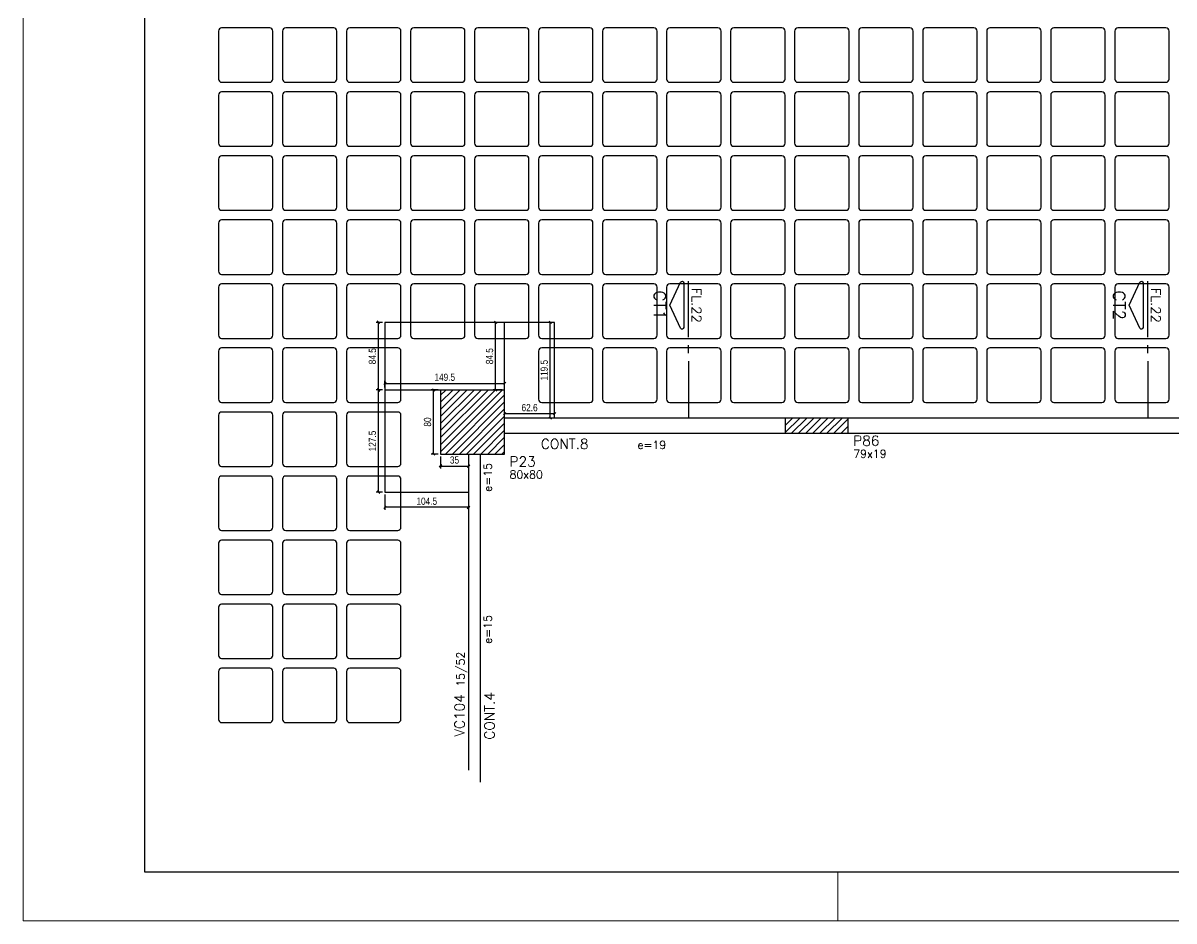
# Model space of a CAD drawing. Header units: millimetres. Extents: x -9777 to 15193, y 190 to 5169.
# Drawn here: x 2333 to 3772, y 216 to 1338 of the extents above; entities that cross this region are included whole.
import ezdxf
from ezdxf.enums import TextEntityAlignment as Align

# ---------------------------------------------------------------- set-up
doc = ezdxf.new("R2010")
doc.units = ezdxf.units.MM
for name, color, linetype in [('251', 5, 'Continuous'), ('COTA', 241, 'Continuous'), ('F-CORTE-INDICAÇÃO', 4, 'Continuous'), ('F-CUBETA', 1, 'Continuous'), ('F-PARC-DIM', 2, 'Continuous'), ('F-PARC-NOME', 4, 'Continuous'), ('F-PILARES-DIM', 172, 'Continuous'), ('F-PILARES-HACH', 174, 'Continuous'), ('F-PILARES-NOME', 170, 'Continuous'), ('F-PILARES-S', 170, 'Continuous'), ('F-VIGAS', 3, 'Continuous'), ('F-VIGAS-DIM', 2, 'Continuous'), ('F-VIGAS-NOME', 4, 'Continuous'), ('Painéis', 200, 'Continuous')]:
    doc.layers.add(name, color=color, linetype=linetype)
doc.layers.add('FOLHA', color=255, linetype='Continuous', lineweight=5)
doc.styles.add('COTA TECNICA-50', font='techl___.ttf', dxfattribs={"height": 9})
doc.styles.add('MCP', font='romans.shx')
doc.styles.add('ROMANS', font='romans.shx')
doc.dimstyles.new('COTA PAINEL-50', dxfattribs={"dimtxt": 9, "dimasz": 3, "dimexe": 3, "dimexo": 3, "dimgap": 3, "dimtad": 1, "dimdec": 1, "dimzin": 12, "dimdsep": 46, "dimtxsty": 'COTA TECNICA-50', "dimblk1": 'OBLIQUE', "dimblk2": 'OBLIQUE', "dimsah": 1, "dimcen": 0.9, "dimclrd": 4, "dimclre": 4, "dimclrt": 240, "dimadec": 1, "dimazin": 3, "dimtfac": 1, "dimtdec": 1, "dimtmove": 0, "dimatfit": 3, "dimfxl": 1, "dimtolj": 1, "dimtzin": 12, "dimarcsym": 0})
pattern_1 = [(45, (4154.6213, 1323.973), (-4.419417, 4.419417), [])]

# ---------------------------------------------------------------- blocks, each defined once
blk = doc.blocks.new('_VAONER063650636500869008690')
at = {"layer": '251', "color": 1}
for p, q in [((-34, 30), (-34, -30)), ((30, 34), (-30, 34)), ((34, -30), (34, 30)), ((-30, -34), (30, -34))]:
    blk.add_line(p, q, dxfattribs=at)
for centre, start, end in [((-30, 30), 90, 180), ((30, 30), 0, 90), ((-30, -30), 180, 270), ((30, -30), 270, 0)]:
    blk.add_arc(centre, 4, start, end, dxfattribs=at)
blk = doc.blocks.new('*U1089')
at = {"layer": 'F-CORTE-INDICAÇÃO'}
for p, q in [((-100, 0), (-170, 0)), ((-80, 0), (-90, 0)), ((-70, 0), (0, 0))]:
    blk.add_line(p, q, dxfattribs=at)
blk.add_lwpolyline([(-112, 6, 0.802585), (-111.2, 9.8), (-140, 23.3), (-168.8, 9.8, 0.802585), (-168, 6)], format="xyb", close=True, dxfattribs=at)
at = {"layer": 'F-CORTE-INDICAÇÃO', "style": 'ROMANS'}
blk.add_attdef('CORTE', text='', height=15, dxfattribs=at).set_placement((-140, 35.8), align=Align.MIDDLE_CENTER)
at = {"layer": 'F-CORTE-INDICAÇÃO', "color": 2, "style": 'ROMANS'}
blk.add_attdef('FOLHA', text='', height=12, dxfattribs=at).set_placement((-140, -10), align=Align.MIDDLE_CENTER)
blk = doc.blocks.new('_Oblique')
at = {"color": 0, "linetype": 'ByBlock', "lineweight": -2}
blk.add_line((-0.5, -0.5), (0.5, 0.5), dxfattribs=at)
blk = doc.blocks.new('*D1263')
at = {"layer": 'COTA', "color": 4, "lineweight": -2, "transparency": 16777216}
for p, q in [((2785.6, 882.5), (2785.6, 890.8)), ((2785.6, 887.8), (2935.1, 887.8)), ((2935.1, 882.5), (2935.1, 890.8))]:
    blk.add_line(p, q, dxfattribs=at)
at = {"layer": 'Defpoints', "color": 0, "transparency": 16777216}
for p in [(2785.6, 879.5), (2935.1, 887.8), (2935.1, 879.5)]:
    blk.add_point(p, dxfattribs=at)
at = {"layer": 'COTA', "color": 4, "lineweight": -2, "transparency": 16777216, "xscale": 3, "yscale": 3, "zscale": 3, "rotation": 180}
blk.add_blockref('_Oblique', (2785.6, 887.8), dxfattribs=at)
at = {"layer": 'COTA', "color": 4, "lineweight": -2, "transparency": 16777216, "xscale": 3, "yscale": 3, "zscale": 3}
blk.add_blockref('_Oblique', (2935.1, 887.8), dxfattribs=at)
at = {"layer": 'COTA', "color": 240, "transparency": 16777216, "insert": (2860.4, 895.4), "char_height": 9, "attachment_point": 5, "style": 'COTA TECNICA-50'}
blk.add_mtext('\\A1;149.5', dxfattribs=at)
blk = doc.blocks.new('*D1264')
at = {"layer": 'COTA', "color": 4, "lineweight": -2, "transparency": 16777216}
for p, q in [((2932.1, 964), (2921, 964)), ((2924, 879.5), (2924, 964)), ((2932.1, 879.5), (2921, 879.5))]:
    blk.add_line(p, q, dxfattribs=at)
at = {"layer": 'Defpoints', "color": 0, "transparency": 16777216}
for p in [(2924, 964), (2935.1, 964), (2935.1, 879.5)]:
    blk.add_point(p, dxfattribs=at)
at = {"layer": 'COTA', "color": 4, "lineweight": -2, "transparency": 16777216, "xscale": 3, "yscale": 3, "zscale": 3}
for p, rotation in [((2924, 964), 90), ((2924, 879.5), 270)]:
    blk.add_blockref('_Oblique', p, dxfattribs=dict(at, rotation=rotation))
at = {"layer": 'COTA', "color": 240, "transparency": 16777216, "insert": (2916.4, 921.7), "char_height": 9, "attachment_point": 5, "rotation": 90, "style": 'COTA TECNICA-50'}
blk.add_mtext('\\A1;84.5', dxfattribs=at)
blk = doc.blocks.new('*D1265')
at = {"layer": 'COTA', "color": 4, "lineweight": -2, "transparency": 16777216}
for p, q in [((2935.1, 847.5), (2935.1, 852.8)), ((2997.7, 849.8), (2935.1, 849.8)), ((2997.7, 847.5), (2997.7, 852.8))]:
    blk.add_line(p, q, dxfattribs=at)
at = {"layer": 'Defpoints', "color": 0, "transparency": 16777216}
for p in [(2935.1, 849.8), (2935.1, 844.5), (2997.7, 844.5)]:
    blk.add_point(p, dxfattribs=at)
at = {"layer": 'COTA', "color": 4, "lineweight": -2, "transparency": 16777216, "xscale": 3, "yscale": 3, "zscale": 3, "rotation": 180}
blk.add_blockref('_Oblique', (2935.1, 849.8), dxfattribs=at)
at = {"layer": 'COTA', "color": 4, "lineweight": -2, "transparency": 16777216, "xscale": 3, "yscale": 3, "zscale": 3}
blk.add_blockref('_Oblique', (2997.7, 849.8), dxfattribs=at)
at = {"layer": 'COTA', "color": 240, "transparency": 16777216, "insert": (2966.4, 857.4), "char_height": 9, "attachment_point": 5, "style": 'COTA TECNICA-50'}
blk.add_mtext('\\A1;62.6', dxfattribs=at)
blk = doc.blocks.new('*D1266')
at = {"layer": 'COTA', "color": 4, "lineweight": -2, "transparency": 16777216}
for p, q in [((2994.7, 964), (2989.3, 964)), ((2992.3, 844.5), (2992.3, 964)), ((2994.7, 844.5), (2989.3, 844.5))]:
    blk.add_line(p, q, dxfattribs=at)
at = {"layer": 'Defpoints', "color": 0, "transparency": 16777216}
for p in [(2992.3, 964), (2997.7, 964), (2997.7, 844.5)]:
    blk.add_point(p, dxfattribs=at)
at = {"layer": 'COTA', "color": 4, "lineweight": -2, "transparency": 16777216, "xscale": 3, "yscale": 3, "zscale": 3}
for p, rotation in [((2992.3, 964), 90), ((2992.3, 844.5), 270)]:
    blk.add_blockref('_Oblique', p, dxfattribs=dict(at, rotation=rotation))
at = {"layer": 'COTA', "color": 240, "transparency": 16777216, "insert": (2984.7, 904.2), "char_height": 9, "attachment_point": 5, "rotation": 90, "style": 'COTA TECNICA-50'}
blk.add_mtext('\\A1;119.5', dxfattribs=at)
blk = doc.blocks.new('*D1267')
at = {"layer": 'COTA', "color": 4, "lineweight": -2, "transparency": 16777216}
for p, q in [((2782.6, 879.5), (2774.6, 879.5)), ((2777.6, 752), (2777.6, 879.5)), ((2782.6, 752), (2774.6, 752))]:
    blk.add_line(p, q, dxfattribs=at)
at = {"layer": 'Defpoints', "color": 0, "transparency": 16777216}
for p in [(2777.6, 879.5), (2785.6, 879.5), (2785.6, 752)]:
    blk.add_point(p, dxfattribs=at)
at = {"layer": 'COTA', "color": 4, "lineweight": -2, "transparency": 16777216, "xscale": 3, "yscale": 3, "zscale": 3}
for p, rotation in [((2777.6, 879.5), 90), ((2777.6, 752), 270)]:
    blk.add_blockref('_Oblique', p, dxfattribs=dict(at, rotation=rotation))
at = {"layer": 'COTA', "color": 240, "transparency": 16777216, "insert": (2770, 815.7), "char_height": 9, "attachment_point": 5, "rotation": 90, "style": 'COTA TECNICA-50'}
blk.add_mtext('\\A1;127.5', dxfattribs=at)
blk = doc.blocks.new('*D1268')
at = {"layer": 'COTA', "color": 4, "lineweight": -2, "transparency": 16777216}
for p, q in [((2782.6, 964), (2774.6, 964)), ((2777.6, 879.5), (2777.6, 964)), ((2782.6, 879.5), (2774.6, 879.5))]:
    blk.add_line(p, q, dxfattribs=at)
at = {"layer": 'Defpoints', "color": 0, "transparency": 16777216}
for p in [(2777.6, 964), (2785.6, 964), (2785.6, 879.5)]:
    blk.add_point(p, dxfattribs=at)
at = {"layer": 'COTA', "color": 4, "lineweight": -2, "transparency": 16777216, "xscale": 3, "yscale": 3, "zscale": 3}
for p, rotation in [((2777.6, 964), 90), ((2777.6, 879.5), 270)]:
    blk.add_blockref('_Oblique', p, dxfattribs=dict(at, rotation=rotation))
at = {"layer": 'COTA', "color": 240, "transparency": 16777216, "insert": (2770, 921.7), "char_height": 9, "attachment_point": 5, "rotation": 90, "style": 'COTA TECNICA-50'}
blk.add_mtext('\\A1;84.5', dxfattribs=at)
blk = doc.blocks.new('*D1269')
at = {"layer": 'COTA', "color": 4, "lineweight": -2, "transparency": 16777216}
for p, q in [((2852.1, 879.5), (2843.5, 879.5)), ((2846.5, 799.5), (2846.5, 879.5)), ((2852.1, 799.5), (2843.5, 799.5))]:
    blk.add_line(p, q, dxfattribs=at)
at = {"layer": 'Defpoints', "color": 0, "transparency": 16777216}
for p in [(2846.5, 879.5), (2855.1, 879.5), (2855.1, 799.5)]:
    blk.add_point(p, dxfattribs=at)
at = {"layer": 'COTA', "color": 4, "lineweight": -2, "transparency": 16777216, "xscale": 3, "yscale": 3, "zscale": 3}
for p, rotation in [((2846.5, 879.5), 90), ((2846.5, 799.5), 270)]:
    blk.add_blockref('_Oblique', p, dxfattribs=dict(at, rotation=rotation))
at = {"layer": 'COTA', "color": 240, "transparency": 16777216, "insert": (2838.9, 839.5), "char_height": 9, "attachment_point": 5, "rotation": 90, "style": 'COTA TECNICA-50'}
blk.add_mtext('\\A1;80', dxfattribs=at)
blk = doc.blocks.new('*D1270')
at = {"layer": 'COTA', "color": 4, "lineweight": -2, "transparency": 16777216}
for p, q in [((2855.1, 796.5), (2855.1, 781.4)), ((2890.1, 796.5), (2890.1, 781.4)), ((2855.1, 784.4), (2890.1, 784.4))]:
    blk.add_line(p, q, dxfattribs=at)
at = {"layer": 'Defpoints', "color": 0, "transparency": 16777216}
for p in [(2855.1, 799.5), (2890.1, 799.5), (2890.1, 784.4)]:
    blk.add_point(p, dxfattribs=at)
at = {"layer": 'COTA', "color": 4, "lineweight": -2, "transparency": 16777216, "xscale": 3, "yscale": 3, "zscale": 3, "rotation": 180}
blk.add_blockref('_Oblique', (2855.1, 784.4), dxfattribs=at)
at = {"layer": 'COTA', "color": 4, "lineweight": -2, "transparency": 16777216, "xscale": 3, "yscale": 3, "zscale": 3}
blk.add_blockref('_Oblique', (2890.1, 784.4), dxfattribs=at)
at = {"layer": 'COTA', "color": 240, "transparency": 16777216, "insert": (2872.6, 792), "char_height": 9, "attachment_point": 5, "style": 'COTA TECNICA-50'}
blk.add_mtext('\\A1;35', dxfattribs=at)
blk = doc.blocks.new('*D1271')
at = {"layer": 'COTA', "color": 4, "lineweight": -2, "transparency": 16777216}
for p, q in [((2785.6, 749), (2785.6, 729.9)), ((2890.1, 749), (2890.1, 729.9)), ((2890.1, 732.9), (2785.6, 732.9))]:
    blk.add_line(p, q, dxfattribs=at)
at = {"layer": 'Defpoints', "color": 0, "transparency": 16777216}
for p in [(2785.6, 752), (2890.1, 752), (2785.6, 732.9)]:
    blk.add_point(p, dxfattribs=at)
at = {"layer": 'COTA', "color": 4, "lineweight": -2, "transparency": 16777216, "xscale": 3, "yscale": 3, "zscale": 3, "rotation": 180}
blk.add_blockref('_Oblique', (2785.6, 732.9), dxfattribs=at)
at = {"layer": 'COTA', "color": 4, "lineweight": -2, "transparency": 16777216, "xscale": 3, "yscale": 3, "zscale": 3}
blk.add_blockref('_Oblique', (2890.1, 732.9), dxfattribs=at)
at = {"layer": 'COTA', "color": 240, "transparency": 16777216, "insert": (2837.9, 740.5), "char_height": 9, "attachment_point": 5, "style": 'COTA TECNICA-50'}
blk.add_mtext('\\A1;104.5', dxfattribs=at)

msp = doc.modelspace()

# ---------------------------------------------------------------- hatches: boundary and pattern name
at = {"layer": 'F-PILARES-HACH', "linetype": 'Continuous'}
h = msp.add_hatch(dxfattribs=at)
h.set_pattern_fill('ANSI31', color=256, scale=50, style=0)
h.set_pattern_definition(pattern_1)
h.paths.add_polyline_path([(2855.12, 799.47), (2935.12, 799.47), (2935.12, 879.47), (2855.12, 879.47)], flags=16)
h = msp.add_hatch(dxfattribs=at)
h.set_pattern_fill('ANSI31', color=256, scale=50, style=0)
h.set_pattern_definition(pattern_1)
h.paths.add_polyline_path([(3285.62, 825.47), (3364.62, 825.47), (3364.62, 844.47), (3285.62, 844.47)], flags=16)

# ---------------------------------------------------------------- linework, layer by layer
at = {"color": 30}
for p, q in [((2485.81, 277.08), (2485.81, 3776.4)), ((8600.49, 277.08), (2485.81, 277.08))]:
    msp.add_line(p, q, dxfattribs=at)
at = {"layer": 'F-PILARES-S', "linetype": 'Continuous'}
for points in [[(2855.12, 799.47), (2935.12, 799.47), (2935.12, 879.47), (2855.12, 879.47), (2855.12, 799.47)], [(3285.62, 825.47), (3364.62, 825.47), (3364.62, 844.47), (3285.62, 844.47), (3285.62, 825.47)]]:
    msp.add_lwpolyline(points, dxfattribs=at)
at = {"layer": 'F-VIGAS'}
for p, q in [((2890.12, 799.47), (2890.12, 404.47)), ((2905.12, 389.47), (2905.12, 799.47))]:
    msp.add_line(p, q, dxfattribs=at)
for points in [[(3285.62, 844.47), (2935.12, 844.47)], [(3905.12, 844.47), (3364.62, 844.47)], [(2935.12, 825.47), (3285.62, 825.47)], [(3364.62, 825.47), (3905.12, 825.47)]]:
    msp.add_lwpolyline(points, dxfattribs=at)
at = {"layer": 'FOLHA', "lineweight": 5}
msp.add_line((2333.4, 216.11), (2333.4, 3837.36), dxfattribs=at)
at = {"layer": 'FOLHA'}
for p, q in [((3351.5, 216.11), (3351.5, 277.07)), ((8661.45, 216.11), (2333.4, 216.11))]:
    msp.add_line(p, q, dxfattribs=at)
at = {"layer": 'Painéis'}
for p, q in [((2935.12, 879.47), (2935.12, 963.97)), ((2855.12, 879.47), (2785.62, 879.47))]:
    msp.add_line(p, q, dxfattribs=at)
msp.add_lwpolyline([(2997.71, 844.47), (2997.71, 963.97), (2785.62, 963.97), (2785.62, 751.97), (2890.12, 751.97)], dxfattribs=at)

# ---------------------------------------------------------------- block references
at = {"layer": 'F-CORTE-INDICAÇÃO', "linetype": 'Continuous'}
ref = msp.add_blockref('*U1089', (3164.94, 845.38), dxfattribs=dict(at, xscale=-1, rotation=90))
ref.add_attrib('FOLHA', 'FL.22', dxfattribs={"color": 2, "height": 12, "rotation": 270, "style": 'ROMANS'}).set_placement((3174.94, 985.38), align=Align.MIDDLE_CENTER)
ref.add_attrib('CORTE', 'CT1', dxfattribs={"height": 15, "rotation": 270, "style": 'ROMANS'}).set_placement((3129.18, 985.38), align=Align.MIDDLE_CENTER)
ref = msp.add_blockref('*U1089', (3738.94, 845.38), dxfattribs=dict(at, xscale=-1, rotation=90))
ref.add_attrib('FOLHA', 'FL.22', dxfattribs={"color": 2, "height": 12, "rotation": 270, "style": 'ROMANS'}).set_placement((3748.94, 985.38), align=Align.MIDDLE_CENTER)
ref.add_attrib('CORTE', 'CT2', dxfattribs={"height": 15, "rotation": 270, "style": 'ROMANS'}).set_placement((3703.18, 985.38), align=Align.MIDDLE_CENTER)
at = {"layer": 'F-CUBETA'}
for p in [(2611.62, 1297.97), (2691.62, 1297.97), (2771.62, 1297.97), (2851.62, 1297.97), (2931.62, 1297.97), (3011.62, 1297.97), (3091.62, 1297.97), (3171.62, 1297.97), (3251.62, 1297.97), (3331.62, 1297.97), (3411.62, 1297.97), (3491.62, 1297.97), (3571.62, 1297.97), (3651.62, 1297.97), (3731.62, 1297.97), (2611.62, 1217.97), (2691.62, 1217.97), (2771.62, 1217.97), (2851.62, 1217.97), (2931.62, 1217.97), (3011.62, 1217.97), (3091.62, 1217.97), (3171.62, 1217.97), (3251.62, 1217.97), (3331.62, 1217.97), (3411.62, 1217.97), (3491.62, 1217.97), (3571.62, 1217.97), (3651.62, 1217.97), (3731.62, 1217.97), (2611.62, 1137.97), (2691.62, 1137.97), (2771.62, 1137.97), (2851.62, 1137.97), (2931.62, 1137.97), (3011.62, 1137.97), (3091.62, 1137.97), (3171.62, 1137.97), (3251.62, 1137.97), (3331.62, 1137.97), (3411.62, 1137.97), (3491.62, 1137.97), (3571.62, 1137.97), (3651.62, 1137.97), (3731.62, 1137.97), (2611.62, 1057.97), (2691.62, 1057.97), (2771.62, 1057.97), (2851.62, 1057.97), (2931.62, 1057.97), (3011.62, 1057.97), (3091.62, 1057.97), (3171.62, 1057.97), (3251.62, 1057.97), (3331.62, 1057.97), (3411.62, 1057.97), (3491.62, 1057.97), (3571.62, 1057.97), (3651.62, 1057.97), (3731.62, 1057.97), (2611.62, 977.97), (2691.62, 977.97), (2771.62, 977.97), (2851.62, 977.97), (2931.62, 977.97), (3011.62, 977.97), (3091.62, 977.97), (3171.62, 977.97), (3251.62, 977.97), (3331.62, 977.97), (3411.62, 977.97), (3491.62, 977.97), (3571.62, 977.97), (3651.62, 977.97), (3731.62, 977.97), (2611.62, 897.97), (2691.62, 897.97), (2771.62, 897.97), (3011.62, 897.97), (3091.62, 897.97), (3171.62, 897.97), (3251.62, 897.97), (3331.62, 897.97), (3411.62, 897.97), (3491.62, 897.97), (3571.62, 897.97), (3651.62, 897.97), (3731.62, 897.97), (2611.62, 817.97), (2691.62, 817.97), (2771.62, 817.97), (2611.62, 737.97), (2691.62, 737.97), (2771.62, 737.97), (2611.62, 657.97), (2691.62, 657.97), (2771.62, 657.97), (2611.62, 577.97), (2691.62, 577.97), (2771.62, 577.97), (2611.62, 497.97), (2691.62, 497.97), (2771.62, 497.97)]:
    msp.add_blockref('_VAONER063650636500869008690', p, dxfattribs=at)

# ---------------------------------------------------------------- texts
at = {"layer": 'F-PARC-DIM', "style": 'MCP'}
msp.add_text('e=19', height=10, dxfattribs=at).set_placement((3101.03, 805.86))
for p in [(2919.09, 752.26), (2919.09, 562.26)]:
    msp.add_text('e=15', height=10, rotation=90, dxfattribs=at).set_placement(p)
at = {"layer": 'F-PARC-NOME', "style": 'MCP'}
msp.add_text('CONT.8', height=12.5, dxfattribs=at).set_placement((2980.53, 805.86))
msp.add_text('CONT.4', height=12.5, rotation=90, dxfattribs=at).set_placement((2922.59, 442.64))
at = {"layer": 'F-PILARES-DIM', "linetype": 'Continuous', "style": 'MCP'}
for s, p in [('79x19', (3370.87, 794.85)), ('80x80', (2941.37, 768.85))]:
    msp.add_text(s, height=10, dxfattribs=at).set_placement(p)
at = {"layer": 'F-PILARES-NOME', "linetype": 'Continuous', "style": 'MCP'}
for s, p in [('P86', (3370.87, 809.85)), ('P23', (2941.37, 783.85))]:
    msp.add_text(s, height=12.5, dxfattribs=at).set_placement(p)
at = {"layer": 'F-VIGAS-DIM', "linetype": 'Continuous', "style": 'MCP'}
msp.add_text('15/52', height=10, rotation=90, dxfattribs=at).set_placement((2885.12, 508.78))
at = {"layer": 'F-VIGAS-NOME', "linetype": 'Continuous', "style": 'MCP'}
msp.add_text('VC104', height=12.5, rotation=90, dxfattribs=at).set_placement((2885.12, 446.28))

# ---------------------------------------------------------------- dimensions: what is measured, and where the dimension line sits
at = {"layer": 'COTA'}
dim = msp.add_linear_dim(base=(2777.58, 963.97), p1=(2785.62, 879.47), p2=(2785.62, 963.97), angle=90, dimstyle='COTA PAINEL-50', override={"dimtmove": 1}, dxfattribs=at)
dim.commit()
dim.dimension.update_dxf_attribs({"geometry": '*D1268', "text_midpoint": (2769.96, 921.72)})
for base, p1, p2, picture, middle in [((2924.03, 963.97), (2935.12, 879.47), (2935.12, 963.97), '*D1264', (2916.41, 921.72)), ((2992.31, 963.97), (2997.71, 844.47), (2997.71, 963.97), '*D1266', (2984.68, 904.22)), ((2777.58, 879.47), (2785.62, 751.97), (2785.62, 879.47), '*D1267', (2769.98, 815.72)), ((2846.53, 879.47), (2855.12, 799.47), (2855.12, 879.47), '*D1269', (2838.92, 839.47))]:
    dim = msp.add_linear_dim(base=base, p1=p1, p2=p2, angle=90, dimstyle='COTA PAINEL-50', dxfattribs=at)
    dim.commit()
    dim.dimension.update_dxf_attribs({"geometry": picture, "text_midpoint": middle})
for base, p1, p2, picture, middle in [((2935.12, 887.75), (2785.62, 879.47), (2935.12, 879.47), '*D1263', (2860.37, 895.38)), ((2935.12, 849.76), (2997.71, 844.47), (2935.12, 844.47), '*D1265', (2966.42, 857.36)), ((2890.12, 784.35), (2855.12, 799.47), (2890.12, 799.47), '*D1270', (2872.62, 792.05)), ((2785.62, 732.88), (2890.12, 751.97), (2785.62, 751.97), '*D1271', (2837.87, 740.48))]:
    dim = msp.add_linear_dim(base=base, p1=p1, p2=p2, dimstyle='COTA PAINEL-50', dxfattribs=at)
    dim.commit()
    dim.dimension.update_dxf_attribs({"geometry": picture, "text_midpoint": middle})

doc.saveas('drawing.dxf')
